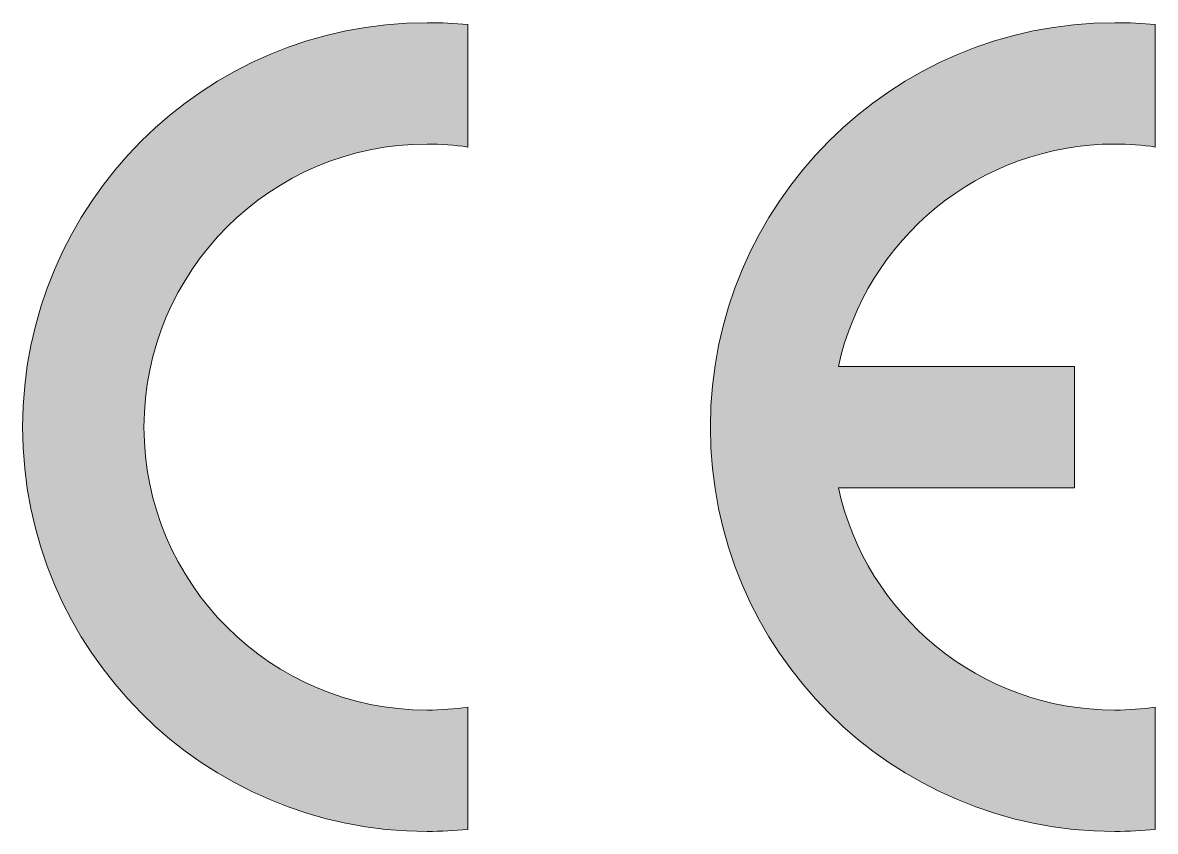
# Model space of a CAD drawing. Header units: millimetres. Extents: x -559267 to 14075, y 0 to 209897.
# Drawn here: x 914.66 to 917.371, y 135.551 to 137.488 of the extents above; entities that cross this region are included whole.
import ezdxf
from ezdxf.enums import TextEntityAlignment as Align

# ---------------------------------------------------------------- set-up
doc = ezdxf.new("R2010")
doc.units = ezdxf.units.MM
doc.layers.add('Serigraph', color=7, linetype='Continuous')
doc.layers.add('Таблицы', color=7, linetype='Continuous', lineweight=13)
doc.styles.get("Standard").update_dxf_attribs({"font": 'arial.ttf'})
doc.styles.add('Unecom', font='GOST2304A_0.ttf', dxfattribs={"height": 2.5})

# ---------------------------------------------------------------- blocks, each defined once
blk = doc.blocks.new('Dali Draiver1')
at = {"layer": 'Serigraph'}
h = blk.add_hatch(color=256, dxfattribs=at)
h.dxf.hatch_style = 2
edge = h.paths.add_edge_path()
edge.add_spline(control_points=[(-3.9414, 7.704), (-4.0269, 7.6923), (-4.1116, 7.6854), (-4.2033, 7.6854), (-5.2123, 7.6854), (-6.0326, 8.5047), (-6.0326, 9.5141), (-6.0326, 10.5242), (-5.2123, 11.3434), (-4.2033, 11.3434), (-4.1116, 11.3434), (-4.0269, 11.3372), (-3.9414, 11.3241), (-3.9414, 11.3241), (-3.9414, 12.1151), (-3.9414, 12.1151), (-4.0276, 12.1234), (-4.1116, 12.1275), (-4.2033, 12.1275), (-5.6454, 12.1275), (-6.8167, 10.9569), (-6.8167, 9.5141), (-6.8167, 8.0719), (-5.6454, 6.9013), (-4.2033, 6.9013), (-4.1116, 6.9013), (-4.0276, 6.9054), (-3.9411, 6.9144), (-3.9411, 6.9144), (-3.9414, 7.704), (-3.9414, 7.704)], knot_values=[0, 0, 0, 0, 1, 1, 1, 2, 2, 2, 3, 3, 3, 4, 4, 4, 5, 5, 5, 6, 6, 6, 7, 7, 7, 8, 8, 8, 9, 9, 9, 10, 10, 10, 10], degree=3, periodic=0)
h = blk.add_hatch(color=256, dxfattribs=at)
h.dxf.hatch_style = 2
edge = h.paths.add_edge_path()
edge.add_spline(control_points=[(0.2385, 11.3434), (0.3308, 11.3434), (0.4152, 11.3372), (0.5003, 11.3241), (0.5003, 11.3241), (0.5003, 12.1151), (0.5003, 12.1151), (0.4139, 12.1234), (0.3308, 12.1275), (0.2385, 12.1275), (-1.2033, 12.1275), (-2.3739, 10.9569), (-2.3739, 9.5141), (-2.3739, 8.0719), (-1.2033, 6.9013), (0.2385, 6.9013), (0.3308, 6.9013), (0.4139, 6.9054), (0.5003, 6.9144), (0.5003, 6.9144), (0.5003, 7.704), (0.5003, 7.704), (0.4152, 7.6923), (0.3308, 7.6854), (0.2385, 7.6854), (-0.6362, 7.6854), (-1.3666, 8.3014), (-1.5471, 9.1227), (-1.5471, 9.1227), (-0.0223, 9.1227), (-0.0223, 9.1227), (-0.0223, 9.1227), (-0.0223, 9.9068), (-0.0223, 9.9068), (-0.0223, 9.9068), (-1.5471, 9.9068), (-1.5471, 9.9068), (-1.3666, 10.7274), (-0.6362, 11.3434), (0.2385, 11.3434)], knot_values=[0, 0, 0, 0, 1, 1, 1, 2, 2, 2, 3, 3, 3, 4, 4, 4, 5, 5, 5, 6, 6, 6, 7, 7, 7, 8, 8, 8, 9, 9, 9, 10, 10, 10, 11, 11, 11, 12, 12, 12, 13, 13, 13, 13], degree=3, periodic=0)
at = {"layer": 'Serigraph', "lineweight": 0}
for points, knots in [([(-3.9414, 12.1151), (-4.0276, 12.1234), (-4.1116, 12.1275), (-4.2033, 12.1275), (-5.6454, 12.1275), (-6.8167, 10.9569), (-6.8167, 9.5141), (-6.8167, 8.0719), (-5.6454, 6.9013), (-4.2033, 6.9013), (-4.1116, 6.9013), (-4.0276, 6.9054), (-3.9411, 6.9144)], [5, 5, 5, 5, 6, 6, 6, 7, 7, 7, 8, 8, 8, 9, 9, 9, 9]), ([(0.5003, 12.1151), (0.4139, 12.1234), (0.3308, 12.1275), (0.2385, 12.1275), (-1.2033, 12.1275), (-2.3739, 10.9569), (-2.3739, 9.5141), (-2.3739, 8.0719), (-1.2033, 6.9013), (0.2385, 6.9013), (0.3308, 6.9013), (0.4139, 6.9054), (0.5003, 6.9144)], [2, 2, 2, 2, 3, 3, 3, 4, 4, 4, 5, 5, 5, 6, 6, 6, 6]), ([(-3.9414, 7.704), (-4.0269, 7.6923), (-4.1116, 7.6854), (-4.2033, 7.6854), (-5.2123, 7.6854), (-6.0326, 8.5047), (-6.0326, 9.5141), (-6.0326, 10.5242), (-5.2123, 11.3434), (-4.2033, 11.3434), (-4.1116, 11.3434), (-4.0269, 11.3372), (-3.9414, 11.3241)], [0, 0, 0, 0, 1, 1, 1, 2, 2, 2, 3, 3, 3, 4, 4, 4, 4]), ([(0.5003, 7.704), (0.4152, 7.6923), (0.3308, 7.6854), (0.2385, 7.6854), (-0.6362, 7.6854), (-1.3666, 8.3014), (-1.5471, 9.1227)], [7, 7, 7, 7, 8, 8, 8, 9, 9, 9, 9])]:
    blk.add_open_spline(points, degree=3, knots=knots, dxfattribs=at)
for points in [[(-3.9414, 11.3241), (-3.9414, 11.3241), (-3.9414, 12.1151), (-3.9414, 12.1151)], [(0.5003, 11.3241), (0.5003, 11.3241), (0.5003, 12.1151), (0.5003, 12.1151)], [(-1.5471, 9.9068), (-1.3666, 10.7274), (-0.6362, 11.3434), (0.2385, 11.3434)], [(0.2385, 11.3434), (0.3308, 11.3434), (0.4152, 11.3372), (0.5003, 11.3241)], [(-0.0223, 9.9068), (-0.0223, 9.9068), (-1.5471, 9.9068), (-1.5471, 9.9068)], [(-0.0223, 9.1227), (-0.0223, 9.1227), (-0.0223, 9.9068), (-0.0223, 9.9068)], [(-1.5471, 9.1227), (-1.5471, 9.1227), (-0.0223, 9.1227), (-0.0223, 9.1227)], [(-3.9411, 6.9144), (-3.9411, 6.9144), (-3.9414, 7.704), (-3.9414, 7.704)], [(0.5003, 6.9144), (0.5003, 6.9144), (0.5003, 7.704), (0.5003, 7.704)]]:
    blk.add_open_spline(points, degree=3, dxfattribs=at)
at = {"style": 'Unecom'}
blk.add_attdef('№ДЕКОДЕРА', text='', height=2.5, dxfattribs=at).set_placement((0.9311, 32.77), align=Align.MIDDLE_CENTER)
at = {"color": 3}
blk.add_attdef('PHYSICAL.ADD.', text='', height=2.5, dxfattribs=at).set_placement((2.5576, 14.4738), align=Align.CENTER)
at = {"color": 3, "flags": 2}
blk.add_attdef('REFERENCE', text='', height=2.5, dxfattribs=at).set_placement((-41.054, 3.9442), align=Align.CENTER)
blk = doc.blocks.new('$RECOVER_230809152414-111111')
at = {"layer": 'Таблицы', "color": 1, "xscale": 1.482165903010609, "yscale": 1.482165903010609, "zscale": 1.482165903010609}
blk.add_blockref('Dali Draiver1', (219.876, 295.294), dxfattribs=at)

msp = doc.modelspace()

# ---------------------------------------------------------------- block references
at = {"xscale": 0.25, "yscale": 0.25, "zscale": 0.25}
msp.add_blockref('$RECOVER_230809152414-111111', (862.2166, 59.1706), dxfattribs=at)

doc.saveas('drawing.dxf')
